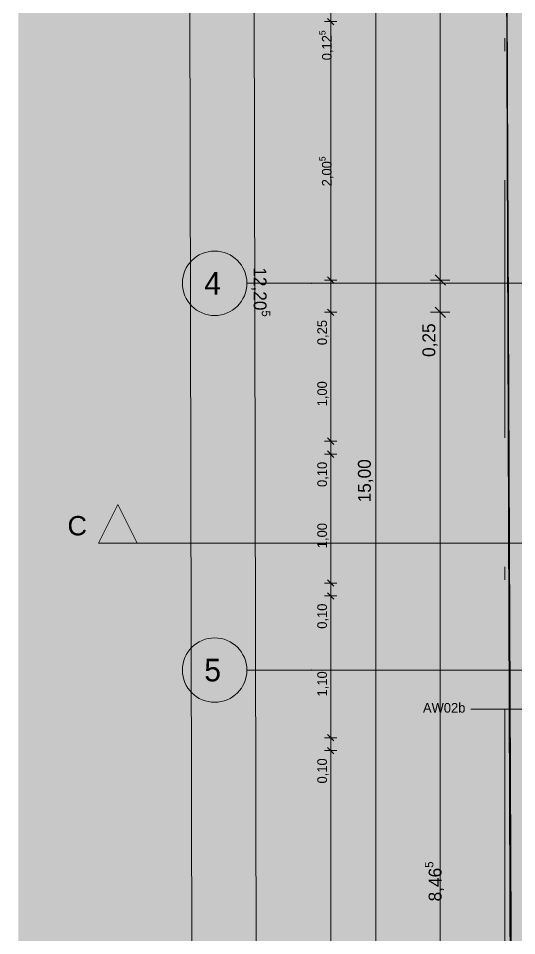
# Model space of a CAD drawing. Header units: metres. Extents: x -4 to 206, y -18 to 45.
# Drawn here: x -3.77 to 0.09, y -11.06 to -3.95 of the extents above; entities that cross this region are included whole.
import ezdxf

# ---------------------------------------------------------------- set-up
doc = ezdxf.new("R2010")
doc.units = ezdxf.units.M
doc.header["$MEASUREMENT"] = 0
doc.linetypes.add('Achse', pattern=[0.004, 0.002, -0.001, 0, -0.001])
doc.linetypes.add('Schnittlinie', pattern=[0.006, 0.003, -0.0015, 0, -0.0015])
for name, color, linetype in [('2._2.Stock PP STG1_4_000 Achsraster', 7, 'Continuous'), ('2._2.Stock PP STG1_4_110 Wand Aussen', 7, 'Continuous'), ('2._2.Stock PP STG1_4_725 Nachbarbebauung', 7, 'Continuous'), ('2._2.Stock PP STG1_4_851 Marker Schnitt', 7, 'Continuous'), ('2._2.Stock PP STG1_4_915 Allgemein Beschriftung.x', 7, 'Continuous'), ('2._2.Stock PP STG1_4_950 Polierplan Bemaßung', 7, 'Continuous'), ('2._2.Stock PP STG1_4_Neubau_840 Baulinien', 7, 'Continuous')]:
    doc.layers.add(name, color=color, linetype=linetype)
doc.styles.add('ERSTELLTER_STIL_1', font='arial.ttf')
doc.styles.add('ERSTELLTER_STIL_2', font='')
doc.styles.get('ERSTELLTER_STIL_2').set_extended_font_data('Eurostile')
doc.linetypes.add('Grenze Grundstück', pattern='A,0,[1,415_260415_PP_VA_1_5 2 St1.Shx,S=0.00031746,R=0,X=0,Y=0],-0.04,0', length=0.04)

msp = doc.modelspace()

# ---------------------------------------------------------------- hatches: boundary and pattern name
at = {"layer": '2._2.Stock PP STG1_4_110 Wand Aussen', "linetype": 'Continuous', "lineweight": 13, "true_color": 0xff6400}
msp.add_hatch(color=30, dxfattribs=at).paths.add_polyline_path([(0.1795, -14.875), (0.1255, -0.125), (0.0055, -0.125), (0.0595, -14.875)])
at = {"layer": '2._2.Stock PP STG1_4_725 Nachbarbebauung', "linetype": 'Continuous', "lineweight": 0, "true_color": 0x1f1f1f}
msp.add_hatch(color=250, dxfattribs=at).paths.add_polyline_path([(-3.7725, -18), (0.0554, -18), (0.0528, -14.1947), (0.0564, -12.2031), (0.0099, -2.0785), (-3.7725, -2.0681)])
at = {"layer": '2._2.Stock PP STG1_4_851 Marker Schnitt', "linetype": 'Continuous', "lineweight": 0, "true_color": 0x000000}
msp.add_hatch(color=18, dxfattribs=at).paths.add_polyline_path([(-3.15, -8.015), (-2.85, -8.015), (-3, -7.715)])

# ---------------------------------------------------------------- linework, layer by layer
at = {"layer": '2._2.Stock PP STG1_4_000 Achsraster', "color": 5, "linetype": 'Achse', "lineweight": 0, "ltscale": 1000}
for p, q in [((0, 3), (0, -18)), ((-1.5, -6), (-2, -6)), ((-1.5, -6), (21, -6)), ((-1.5, -9), (-2, -9)), ((-1.5, -9), (21, -9))]:
    msp.add_line(p, q, dxfattribs=at)
at = {"layer": '2._2.Stock PP STG1_4_000 Achsraster', "color": 5, "linetype": 'Continuous', "lineweight": 0, "ltscale": 1000}
for centre in [(-2.25, -6), (-2.25, -9)]:
    msp.add_circle(centre, 0.25, dxfattribs=at)
at = {"layer": '2._2.Stock PP STG1_4_000 Achsraster', "color": 5, "linetype": 'Achse', "lineweight": 0, "ltscale": 1000}
for p in [(-1.5, -6), (-1.5, -6), (-1.5, -9), (-1.5, -9)]:
    msp.add_point(p, dxfattribs=at)
at = {"layer": '2._2.Stock PP STG1_4_110 Wand Aussen', "color": 7, "linetype": 'Continuous', "lineweight": 13, "ltscale": 1000}
msp.add_line((0.0055, -0.125), (0.0595, -14.875), dxfattribs=at)
at = {"layer": '2._2.Stock PP STG1_4_110 Wand Aussen', "color": 7, "linetype": 'Continuous', "lineweight": 13, "ltscale": 1000, "flags": 128}
msp.add_lwpolyline([(0, 0), (0.055, -15)], dxfattribs=at)
at = {"layer": '2._2.Stock PP STG1_4_725 Nachbarbebauung', "color": 8, "linetype": 'Continuous', "lineweight": 13, "ltscale": 1000, "flags": 128}
msp.add_lwpolyline([(0.0554, -18), (0.0528, -14.1947), (0.0564, -12.2031), (0.0099, -2.0785), (-3.7725, -2.0681)], dxfattribs=at)
at = {"layer": '2._2.Stock PP STG1_4_851 Marker Schnitt', "color": 7, "linetype": 'Schnittlinie', "lineweight": 13, "ltscale": 1000}
msp.add_line((-2.85, -8.015), (14.6743, -8.015), dxfattribs=at)
at = {"layer": '2._2.Stock PP STG1_4_851 Marker Schnitt', "color": 7, "linetype": 'Continuous', "lineweight": 13, "ltscale": 1000, "flags": 128}
msp.add_lwpolyline([(-3.15, -8.015), (-2.85, -8.015), (-3, -7.715)], close=True, dxfattribs=at)
at = {"layer": '2._2.Stock PP STG1_4_915 Allgemein Beschriftung.x', "color": 7, "linetype": 'Continuous', "lineweight": 13, "ltscale": 1000}
for p, q in [((-0.0666, -9.3027), (-0.2641, -9.3027)), ((0.2741, -9.3027), (-0.0666, -9.3027))]:
    msp.add_line(p, q, dxfattribs=at)
at = {"layer": '2._2.Stock PP STG1_4_950 Polierplan Bemaßung', "color": 1, "linetype": 'Continuous', "lineweight": 13, "ltscale": 1000, "true_color": 0xfb0106}
for p, q in [((-2.4497, -0.005), (-2.4145, -18)), ((-1.9497, -0.004), (-1.9258, -12.207)), ((-1, -15), (-1, 0))]:
    msp.add_line(p, q, dxfattribs=at)
at = {"layer": '2._2.Stock PP STG1_4_950 Polierplan Bemaßung', "color": 7, "linetype": 'Continuous', "lineweight": 13, "ltscale": 1000}
for p, q in [((-0.5, -5.975), (-0.5, -0.31)), ((-1.35, -3.97), (-1.35, -3.845)), ((-1.3031, -3.97), (-1.3969, -3.97)), ((-1.375, -3.945), (-1.325, -3.995)), ((-1.35, -5.975), (-1.35, -3.97)), ((-1.3031, -5.975), (-1.3969, -5.975)), ((-1.375, -5.95), (-1.325, -6)), ((-1.35, -6.225), (-1.35, -5.975)), ((-0.425, -5.975), (-0.575, -5.975)), ((-0.54, -5.935), (-0.46, -6.015)), ((-0.5, -6.225), (-0.5, -5.975)), ((-0.54, -6.185), (-0.46, -6.265)), ((-1.3031, -6.225), (-1.3969, -6.225)), ((-1.375, -6.2), (-1.325, -6.25)), ((-1.35, -7.225), (-1.35, -6.225)), ((-0.425, -6.225), (-0.575, -6.225)), ((-0.5, -14.69), (-0.5, -6.225)), ((-1.3031, -7.225), (-1.3969, -7.225)), ((-1.375, -7.2), (-1.325, -7.25)), ((-1.35, -7.325), (-1.35, -7.225)), ((-1.3031, -7.325), (-1.3969, -7.325)), ((-1.375, -7.3), (-1.325, -7.35)), ((-1.35, -8.325), (-1.35, -7.325)), ((-1.375, -8.3), (-1.325, -8.35)), ((-1.3031, -8.325), (-1.3969, -8.325)), ((-1.35, -8.425), (-1.35, -8.325)), ((-1.3031, -8.425), (-1.3969, -8.425)), ((-1.375, -8.4), (-1.325, -8.45)), ((-1.35, -9.525), (-1.35, -8.425)), ((-1.3031, -9.525), (-1.3969, -9.525)), ((-1.375, -9.5), (-1.325, -9.55)), ((-1.35, -9.625), (-1.35, -9.525)), ((-1.375, -9.6), (-1.325, -9.65)), ((-1.3031, -9.625), (-1.3969, -9.625)), ((-1.35, -14.69), (-1.35, -9.625))]:
    msp.add_line(p, q, dxfattribs=at)
at = {"layer": '2._2.Stock PP STG1_4_Neubau_840 Baulinien', "color": 76, "linetype": 'Grenze Grundstück', "lineweight": 13, "ltscale": 1000, "true_color": 0x3f7f02, "flags": 128}
msp.add_lwpolyline([(0.0591, -18), (0.0564, -12.2031), (0, -0.0002), (18.985, -0.0012), (18.958, -11.4452), (18.914, -18)], dxfattribs=at)

# ---------------------------------------------------------------- texts
at = {"layer": '2._2.Stock PP STG1_4_000 Achsraster', "color": 5, "linetype": 'Continuous', "lineweight": 0, "char_height": 0.175, "attachment_point": 1, "style": 'ERSTELLTER_STIL_2'}
for s, insert in [('\\A1;{\\pql;\\pt0;\\fEurostile|b0|i0|c0|p0;\\W1.000000;4}', (-2.3305, -5.9125)), ('\\A1;{\\pql;\\pt0;\\fEurostile|b0|i0|c0|p0;\\W1.000000;5}', (-2.3305, -8.9125))]:
    msp.add_mtext(s, dxfattribs=dict(at, insert=insert))
at = {"layer": '2._2.Stock PP STG1_4_851 Marker Schnitt', "color": 7, "linetype": 'Continuous', "lineweight": 13, "insert": (-3.24, -7.9575), "char_height": 0.15, "attachment_point": 9, "style": 'ERSTELLTER_STIL_1'}
msp.add_mtext('\\A1;{\\pqr;\\pt0;\\fArial|b0|i0|c0|p0;\\W1.000000;C}', dxfattribs=at)
at = {"layer": '2._2.Stock PP STG1_4_915 Allgemein Beschriftung.x', "color": 7, "linetype": 'Continuous', "lineweight": 13, "insert": (-0.6341, -9.2933), "char_height": 0.075, "attachment_point": 4, "style": 'ERSTELLTER_STIL_2'}
msp.add_mtext('\\A1;{\\pql;\\fEurostile|b0|i0|c0|p0;\\W1.000000;AW02b}', dxfattribs=at)
at = {"layer": '2._2.Stock PP STG1_4_950 Polierplan Bemaßung', "color": 7, "linetype": 'Continuous', "lineweight": 13, "attachment_point": 7, "rotation": 90, "style": 'ERSTELLTER_STIL_2'}
for s, insert, char_height in [('\\A1;{\\pql;\\fEurostile|b0|i0|c0|p0;\\W1.000000;0,12\\fEurostile|b0|i0|c0|p0;\\W1.000000;\\A1{\\H.66x;\\S5^  ;}}', (-1.3208, -4.2703), 0.075), ('\\A1;{\\pql;\\fEurostile|b0|i0|c0|p0;\\W1.000000;2,00\\fEurostile|b0|i0|c0|p0;\\W1.000000;\\A1{\\H.66x;\\S5^  ;}}', (-1.3208, -5.2478), 0.075), ('\\A1;{\\pql;\\fEurostile|b0|i0|c0|p0;\\W1.000000;8,46\\fEurostile|b0|i0|c0|p0;\\W1.000000;\\A1{\\H.66x;\\S5^  ;}}', (-0.461, -10.7942), 0.1)]:
    msp.add_mtext(s, dxfattribs=dict(at, insert=insert, char_height=char_height))
at = {"layer": '2._2.Stock PP STG1_4_950 Polierplan Bemaßung', "color": 1, "linetype": 'Continuous', "lineweight": 13, "true_color": 0xfb0106, "insert": (-1.9772, -5.876), "char_height": 0.1, "attachment_point": 7, "rotation": 270.11192, "style": 'ERSTELLTER_STIL_2'}
msp.add_mtext('\\A1;{\\pql;\\fEurostile|b0|i0|c0|p0;\\W1.000000;12,20\\fEurostile|b0|i0|c0|p0;\\W1.000000;\\A1{\\H.66x;\\S5^  ;}}', dxfattribs=at)
at = {"layer": '2._2.Stock PP STG1_4_950 Polierplan Bemaßung', "color": 7, "linetype": 'Continuous', "lineweight": 13, "attachment_point": 7, "rotation": 90, "style": 'ERSTELLTER_STIL_2'}
for s, insert, char_height, width in [('\\A1;{\\pql;\\fEurostile|b0|i0|c0|p0;\\W1.000000;0,25}', (-1.365, -6.4798), 0.075, 0.22978), ('\\A1;{\\pql;\\fEurostile|b0|i0|c0|p0;\\W1.000000;0,25}', (-0.52, -6.5714), 0.1, 0.306373), ('\\A1;{\\pql;\\fEurostile|b0|i0|c0|p0;\\W1.000000;1,00}', (-1.365, -6.9548), 0.075, 0.22978), ('\\A1;{\\pql;\\fEurostile|b0|i0|c0|p0;\\W1.000000;0,10}', (-1.365, -7.5798), 0.075, 0.22978), ('\\A1;{\\pql;\\fEurostile|b0|i0|c0|p0;\\W1.000000;1,00}', (-1.365, -8.0548), 0.075, 0.22978), ('\\A1;{\\pql;\\fEurostile|b0|i0|c0|p0;\\W1.000000;0,10}', (-1.365, -8.6798), 0.075, 0.22978), ('\\A1;{\\pql;\\fEurostile|b0|i0|c0|p0;\\W1.000000;1,10}', (-1.365, -9.2048), 0.075, 0.22978), ('\\A1;{\\pql;\\fEurostile|b0|i0|c0|p0;\\W1.000000;0,10}', (-1.365, -9.8798), 0.075, 0.22978)]:
    msp.add_mtext(s, dxfattribs=dict(at, insert=insert, char_height=char_height, width=width))
at = {"layer": '2._2.Stock PP STG1_4_950 Polierplan Bemaßung', "color": 1, "linetype": 'Continuous', "lineweight": 13, "true_color": 0xfb0106, "insert": (-1.02, -7.6992), "char_height": 0.1, "width": 0.398365, "attachment_point": 7, "rotation": 90, "style": 'ERSTELLTER_STIL_2'}
msp.add_mtext('\\A1;{\\pql;\\fEurostile|b0|i0|c0|p0;\\W1.000000;15,00}', dxfattribs=at)

doc.saveas('drawing.dxf')
